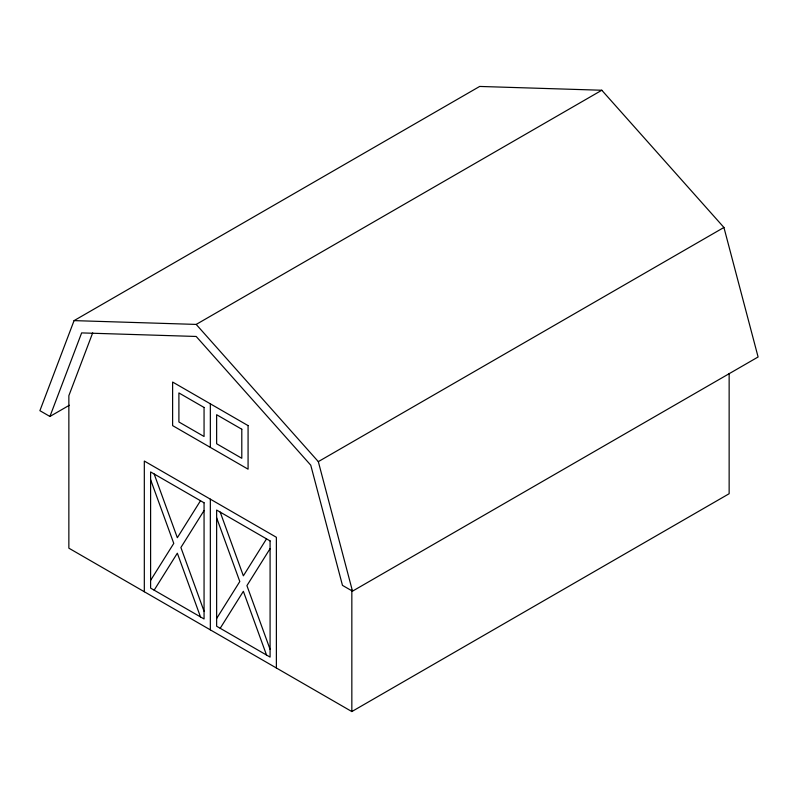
<?xml version="1.0" encoding="UTF-8"?>
<svg xmlns="http://www.w3.org/2000/svg" width="798" height="798" viewBox="0 0 798 798"><rect width="100%" height="100%" fill="white"/><g stroke="black" fill="none" stroke-linecap="round" stroke-linejoin="round"><path stroke-width="1.2" d="M49.925 416.466L81.635 332.906L196.198 336.467L310.761 465.194L342.472 585.373L352.497 591.158L758.1 356.985L723.926 227.46L601.802 90.244L479.678 86.443L74.074 320.616L39.9 410.681L49.925 416.466L69.336 405.264M92.688 332.876L68.857 395.688L68.857 548.176L351.838 711.557L729.143 493.723L729.143 373.464M150.603 580.375L173.774 543.398L150.603 479.668M200.498 500.735L177.336 537.712L154.164 473.992M154.164 590.171L177.336 553.194L200.498 616.914M204.059 510.53L180.897 547.508L204.059 611.238M216.637 618.5L239.799 581.523L216.637 517.792M266.522 538.859L243.36 575.837L220.198 512.107M220.198 628.285L243.36 591.308L266.522 655.038M270.083 548.655L246.921 585.632L270.083 649.353M74.074 320.616L196.198 324.417L601.802 90.244M352.497 591.158L318.322 461.633L723.926 227.46M196.198 324.417L318.322 461.633M351.838 590.061L351.838 711.557M276.377 667.986L276.377 537.283L144.318 461.045L144.318 591.747M210.343 403.828L210.343 447.389M210.343 499.159L210.343 629.861M248.078 425.603L172.617 382.043L172.617 425.613L248.078 469.174L248.078 425.603M204.059 407.459L178.902 392.935L178.902 421.982L204.059 436.496L204.059 407.459M241.794 429.234L216.637 414.721L216.637 443.758L241.794 458.281L241.794 429.234M204.059 502.79L150.603 471.937L150.603 588.116L204.059 618.969L204.059 502.79M270.083 540.914L216.637 510.052L216.637 626.231L270.083 657.093L270.083 540.914"/></g></svg>
